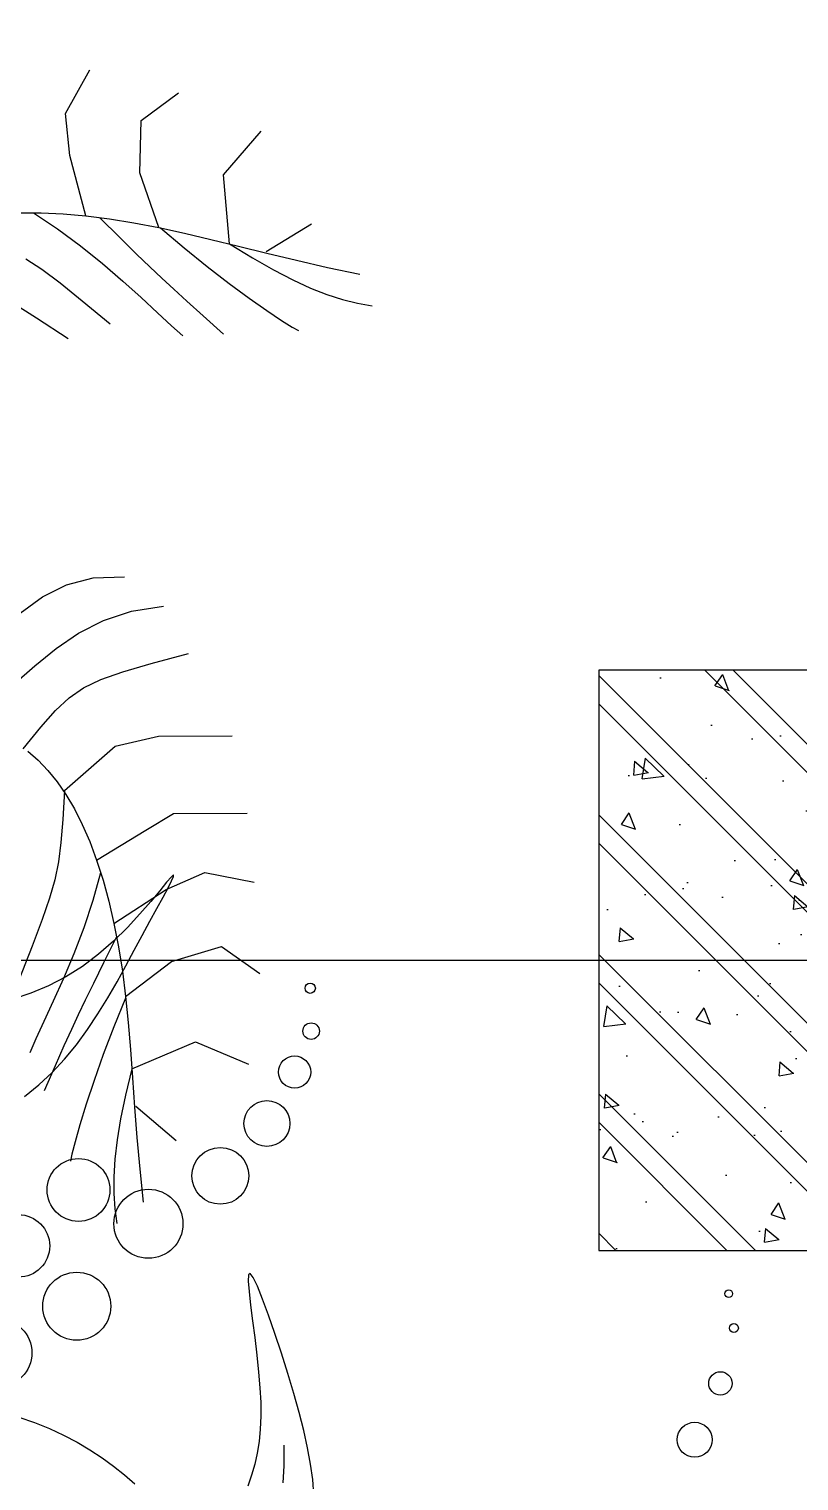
# Model space of a CAD drawing. Header units: millimetres. Extents: x -1030105 to 906887, y -616134 to 1220667.
# Drawn here: x -64531 to -63867, y 523046 to 524297 of the extents above; entities that cross this region are included whole.
import ezdxf
from ezdxf.enums import TextEntityAlignment as Align

# ---------------------------------------------------------------- set-up
doc = ezdxf.new("R2010")
doc.units = ezdxf.units.MM
doc.header["$MEASUREMENT"] = 0
for name, pattern in [('CENTER', [2, 1.25, -0.25, 0.25, -0.25]), ('DASH', [0.35, 0.25, -0.1]), ('DASHED', [0.75, 0.5, -0.25])]:
    doc.linetypes.add(name, pattern=pattern)
for name, color, linetype in [('A-Column', 4, 'Continuous'), ('A-Furniture', 143, 'Continuous'), ('A-Tree', 98, 'Continuous'), ('XR-BC-zColumn$0$LBC - BEACH CLUB - 240809 DG Rev$0$DA-WALL-PATT', 8, 'Continuous')]:
    doc.layers.add(name, color=color, linetype=linetype)
doc.layers.add('A-Wall', color=6, linetype='Continuous', lineweight=9)
doc.styles.add('Arial_Bold', font='arialbd.ttf')

# ---------------------------------------------------------------- blocks, each defined once
blk = doc.blocks.new('FUR')
at = {"layer": 'A-Furniture', "color": 8, "linetype": 'DASH', "lineweight": 9, "ltscale": 1000, "const_width": 50}
blk.add_lwpolyline([(-33574.116996225, 38198.03701352875), (-3.274180926382542e-10, 38211.88251353393), (0, 0), (-7049.126603505938, -1.164153218269348e-10, -0.3011393681377011), (-23981.73349209089, -18888.11748647457), (-49064.43265007329, -18888.11748647457, -0.06124952190979967), (-52473.9447657284, -15923.13210822688), (-52473.9447657284, -15923.13210822688, -0.127607782766149), (-56769.0085550223, -7888.247632739716), (-57047.06649999994, -6235.426486474578, -0.1924218543560013), (-53256.03130311794, 9916.925028712954), (-55726.52506250713, 11649.12232822133, -0.09220963238652186), (-52805.8425345454, 17542.93784715806, -0.09579334497253111), (-54512.04080293298, 23938.01559452759, -0.1077169431674273), (-53957.97341630229, 28268.68321032356, -0.2285839789093287), (-47025.84992466056, 33492.16687116434, 0.2045490622853214), (-42688.61020563537, 36230.61212708103, 0.1311708844373413), (-42047.51066320275, 38025.4441493589, -0.3035398224954187), (-39524.66233420366, 41042.55836063065, -0.3273425619805889)], format="xyb", close=True, dxfattribs=at)
at = {"layer": 'A-Furniture', "color": 8, "linetype": 'DASH', "ltscale": 50}
blk.add_open_spline([(-56447.03599999993, -6097.049467972713), (-55194.80878073322, -4879.432741814177), (-50278.88373038909, -2284.573604768259), (-42421.47772418463, -5454.796933513135), (-32732.45049999998, -11254.02927138517), (-23301.95049999998, -9202.029271385167), (-18023.95049999998, -504.5292713851668), (-16595.45049999998, 8921.470728614833), (-19600.32320915881, 15918.27845925349), (-21321.18391267408, 18705.60147339047), (-21789.72381129679, 19344.96383619693)], degree=3, knots=[32574.7262056019, 32574.7262056019, 32574.7262056019, 32574.7262056019, 37697.74124470179, 48060.13185932349, 55585.25195803288, 69452.98974218499, 76151.42226405158, 84447.8370469563, 94470.7732435007, 98031.73488863441, 98031.73488863441, 98031.73488863441, 98031.73488863441], dxfattribs=at)
blk = doc.blocks.new('CAY8')
at = {"color": 0, "linetype": 'ByBlock'}
for p, q in [((-571.5327550094498, 468.7203795911064), (-562.7692558582912, 484.6604688350799)), ((-552.2378574703671, 471.4762800804256), (-547.8976246270013, 478.7643670731431)), ((-547.8976246270013, 478.7643670731431), (-544.1796821026783, 486.0759427025205)), ((-557.3430427254043, 464.0793322641348), (-552.2378574703671, 471.4762800804256)), ((-589.4304392013855, 438.981980315295), (-596.901643756586, 467.0846054526355)), ((-580.1693130924887, 453.5487077955349), (-571.5327550094498, 468.7203795911064)), ((-563.3558424850034, 456.4411741642343), (-557.3430427254043, 464.0793322641348)), ((-636.5662247324271, 428.6222144886506), (-653.5600759691133, 455.288046018637)), ((-570.4189188410728, 448.4294563211461), (-563.3558424850034, 456.4411741642343)), ((-588.6113022684567, 439.0597984834767), (-580.1693130924887, 453.5487077955349)), ((-578.6749338867648, 439.91182927503), (-570.4189188410728, 448.4294563211461)), ((-596.7910946968968, 425.1679966897154), (-588.6113022684567, 439.0597984834767)), ((-588.2665497140533, 430.7559435653911), (-578.6749338867648, 439.91182927503)), ((-550.8946011830685, 436.0960394694648), (-545.6465846824412, 440.6873438338171)), ((-545.6465846824412, 440.6873438338171), (-542.8466856381183, 443.4409075234453)), ((-599.3364284162217, 420.8294497323895), (-588.2665497140533, 430.7559435653911)), ((-558.3191444899403, 429.9734251750142), (-550.8946011830685, 436.0960394694648)), ((-599.3364284162217, 420.8294497323895), (-636.5662247324271, 428.6222144886506)), ((-604.6410625383996, 411.7876474498207), (-596.7910946968968, 425.1679966897154)), ((-578.611448922833, 414.3599897771364), (-567.6486239530623, 422.6259316961387)), ((-567.6486239530623, 422.6259316961387), (-558.3191444899403, 429.9734251750142)), ((-678.0734329842799, 393.7791403493702), (-686.8762144922639, 417.7835319914611)), ((-612.0935779538177, 398.8330957977905), (-604.6410625383996, 411.7876474498207)), ((-590.9360287491272, 405.4820301638774), (-578.611448922833, 414.3599897771364)), ((-619.0810131028902, 386.2186867695873), (-612.0935779538177, 398.8330957977905)), ((-604.3507727816232, 396.2984836016421), (-590.9360287491272, 405.4820301638774)), ((-565.658511054402, 395.6189895868538), (-552.825896540895, 403.5059459157656)), ((-650.7699329877487, 384.9076954243228), (-678.0734329842799, 393.7791403493702)), ((-618.584090370261, 387.1157808347289), (-604.3507727816232, 396.2984836016421)), ((-575.8167769597767, 389.4095565662665), (-565.658511054402, 395.6189895868538)), ((-619.0810131028902, 386.2186867695873), (-650.7699329877487, 384.9076954243228)), ((-625.5357401460114, 373.8587654003877), (-619.0810131028902, 386.2186867695873)), ((-591.8983295521448, 379.8243970848216), (-584.247710908834, 384.3279310123489)), ((-584.247710908834, 384.3279310123489), (-575.8167769597767, 389.4095565662665)), ((-693.6758989986392, 355.0499669859219), (-712.8890544380174, 374.8854214785479)), ((-608.646687524988, 370.3527407429083), (-599.7156495402796, 375.3492389420953)), ((-599.7156495402796, 375.3492389420953), (-591.8983295521448, 379.8243970848216)), ((-574.4200371001843, 372.099892603519), (-565.3800775115142, 377.4240045546339)), ((-565.3800775115142, 377.4240045546339), (-558.2453030678498, 381.8184804738576)), ((-631.3994141748826, 361.6904038272933), (-625.5357401460114, 373.8587654003877)), ((-619.6384601561858, 364.2851866465226), (-608.646687524988, 370.3527407429083)), ((-584.9695155495629, 365.8816839189694), (-574.4200371001843, 372.099892603519)), ((-636.6508220037485, 349.7415826013257), (-631.3994141748826, 361.6904038272933)), ((-633.6379840854916, 356.5968608122657), (-619.6384601561858, 364.2851866465226)), ((-609.0143638965292, 350.9051335465356), (-596.6328465763345, 358.8049178003585)), ((-596.6328465763345, 358.8049178003585), (-584.9695155495629, 365.8816839189694)), ((-670.9453708972196, 350.6849816298218), (-693.6758989986392, 355.0499669859219)), ((-621.7184012255875, 342.2178704560229), (-609.0143638965292, 350.9051335465356)), ((-636.6508220037485, 349.7415826013257), (-670.9453708972196, 350.6849816298218)), ((-641.2780333780956, 338.0630093762829), (-636.6508220037485, 349.7415826013257)), ((-592.637325719812, 334.3726107004568), (-576.0284738239261, 345.5197232080263)), ((-351.6444381290403, 305.9986172525332), (-340.1534032631444, 344.7551964492395)), ((-645.2691180435413, 326.7053918047186), (-641.2780333780956, 338.0630093762829)), ((-634.3492922808491, 332.7786678285865), (-621.7184012255875, 342.2178704560229)), ((-308.5530443902589, 301.6923264840461), (-297.061983541249, 340.4489056807524)), ((-646.5113707772962, 322.6230649631416), (-634.3492922808491, 332.7786678285865)), ((-605.4811710741324, 325.5350673081357), (-592.637325719812, 334.3726107004568)), ((-421.5420808075341, 311.3281378751144), (-419.1543394197997, 328.9654699182738)), ((-391.0259884409297, 313.6002125650575), (-390.4267262721751, 334.7071972291542)), ((-272.6435279554989, 308.8694714781032), (-259.7160812525308, 333.2717606866954)), ((-648.6121457452446, 315.7194375404306), (-645.2691180435413, 326.7053918047186)), ((-615.4958268877363, 318.1715601385531), (-605.4811710741324, 325.5350673081357)), ((-590.7774758424621, 307.6114331433655), (-574.9392801734193, 321.0010172600687)), ((-230.9884681044477, 305.9986172525332), (-210.8791440974583, 321.7883249242168)), ((-623.6171101610798, 311.4465562997229), (-615.4958268877363, 318.1715601385531)), ((-445.2294315263698, 296.5734653264026), (-440.7000492807474, 313.1757622465902)), ((-421.0964048802834, 295.1873359887049), (-421.5420808075341, 311.3281378751144)), ((-391.1564333499318, 297.2719065580695), (-391.0259884409297, 313.6002125650575)), ((-603.0118213109217, 297.091323415867), (-590.7774758424621, 307.6114331433655)), ((-353.0808239829985, 281.5963091846588), (-351.6444381290403, 305.9986172525332)), ((-269.7707562475825, 285.9025999530804), (-272.6435279554989, 308.8694714781032)), ((-230.9884681044477, 277.2900184166301), (-230.9884681044477, 305.9986172525332)), ((-445.7526216636088, 281.3424042414572), (-445.2294315263698, 296.5734653264026)), ((-418.3587613015388, 280.162064025355), (-421.0964048802834, 295.1873359887049)), ((-390.5339887516147, 284.5272948365182), (-391.1564333499318, 297.2719065580695)), ((-304.2438868283843, 284.4671634106871), (-308.5530443902589, 301.6923264840461)), ((-185.02430265775, 277.2900184166301), (-164.9149786507605, 301.6923264840461)), ((-275.45694403177, 291.7767229568726), (-276.2150402083917, 291.9934766523456)), ((-276.2150402083917, 291.9934766523456), (-275.565391181115, 290.5095494208235)), ((-275.565391181115, 290.5095494208235), (-273.4423022445098, 287.1957228446499)), ((-273.4350054093502, 290.0593684473224), (-275.45694403177, 291.7767229568726)), ((-273.4423022445098, 287.1957228446499), (-270.0929109040862, 282.2062252904234)), ((-270.2931270996905, 287.0414932372678), (-273.4350054093502, 290.0593684473224)), ((-266.175211861153, 282.923177440347), (-270.2931270996905, 287.0414932372678)), ((-443.0837772757277, 266.8528885294163), (-445.7526216636088, 281.3424042414572)), ((-413.8705997349225, 265.8713217517015), (-418.3587613015388, 280.162064025355)), ((-388.8745823986083, 274.171393028797), (-390.5339887516147, 284.5272948365182)), ((-337.8384492674795, 247.9505052750046), (-353.0808239829985, 281.5963091846588)), ((-296.1236186878577, 253.8574933017753), (-304.2438868283843, 284.4671634106871)), ((-270.0929109040862, 282.2062252904234), (-265.8425627180895, 275.7661468222304)), ((-260.0703836181037, 252.9950194222129), (-269.7707562475825, 285.9025999530804)), ((-261.2251624515102, 277.9045011694125), (-266.175211861153, 282.923177440347)), ((-385.8941420438041, 265.0092167622515), (-388.8745823986083, 274.171393028797)), ((-265.8425627180895, 275.7661468222304), (-261.0166032459438, 268.1005775022586)), ((-255.5868816293205, 272.1855445386263), (-261.2251624515102, 277.9045011694125)), ((-249.4042721525529, 265.966387661103), (-255.5868816293205, 272.1855445386263)), ((-219.9492264649725, 247.5571832707883), (-230.9884681044477, 277.2900184166301)), ((-180.9310226004291, 239.474281286648), (-185.02430265775, 277.2900184166301)), ((-46.71711464213695, 271.2537488633479), (-52.02395984573923, 270.4064797614428)), ((-39.14426508454744, 271.9860592955974), (-46.71711464213695, 271.2537488633479)), ((-29.80001569015985, 272.5928805798048), (-39.14426508454744, 271.9860592955974)), ((-19.17897097616333, 273.063682238304), (-29.80001569015985, 272.5928805798048)), ((-7.775735458961208, 273.3879337932322), (-19.17897097616333, 273.063682238304)), ((3.915086343864459, 273.5551047661374), (-7.775735458961208, 273.3879337932322)), ((15.39888991597581, 273.5546646793537), (3.915086343864459, 273.5551047661374)), ((26.27171896149412, 273.3701961963689), (15.39888991597581, 273.5546646793537)), ((36.49221007253254, 272.9617345456809), (26.27171896149412, 273.3701961963689)), ((46.10964806290758, 272.2834280975312), (36.49221007253254, 272.9617345456809)), ((55.17331774532249, 271.2894252227507), (46.10964806290758, 272.2834280975312)), ((63.73250393392118, 269.9338742911223), (55.17331774532249, 271.2894252227507)), ((-438.0370559442217, 252.4752277267635), (-443.0837772757277, 266.8528885294163)), ((-408.1733698438602, 251.9341089335303), (-413.8705997349225, 265.8713217517015)), ((-381.3085954391117, 255.8457816656028), (-385.8941420438041, 265.0092167622515)), ((-261.0166032459438, 268.1005775022586), (-255.940378045043, 259.4346073942015)), ((-242.8191512641624, 259.4148060442985), (-249.4042721525529, 265.966387661103)), ((-52.02395984573923, 270.4064797614428), (-54.57019617895094, 269.4547824678757)), ((-54.57019617895094, 269.4547824678757), (-54.02760572200168, 268.4074141167748)), ((-54.02760572200168, 268.4074141167748), (-50.73351694807025, 267.2660384696883)), ((-50.73351694807025, 267.2660384696883), (-45.19164492716482, 266.0305459429892)), ((-45.19164492716482, 266.0305459429892), (-37.90570473053776, 264.7008269544258)), ((-37.90570473053776, 264.7008269544258), (-29.37941142806631, 263.2767719212225)), ((-29.37941142806631, 263.2767719212225), (-20.11648009087185, 261.7582712602107)), ((71.83649144186529, 268.1709236730185), (63.73250393392118, 269.9338742911223)), ((-374.8338703377503, 245.4861033667858), (-381.3085954391117, 255.8457816656028)), ((-255.940378045043, 259.4346073942015), (-250.9392326744182, 249.9933265614909)), ((-235.9649941446241, 252.569356772643), (-242.8191512641624, 259.4148060442985)), ((-20.11648009087185, 261.7582712602107), (-10.62062578915902, 260.1452153895316)), ((-10.62062578915902, 260.1452153895316), (-1.3955635933944, 258.4374947255583)), ((-1.3955635933944, 258.4374947255583), (7.151859706931646, 256.6293504591904)), ((7.151859706931646, 256.6293504591904), (15.00227044485837, 254.6924268735402)), ((51.87581483966096, 257.0350434051888), (41.09169775364899, 260.3470473348807)), ((60.76757117804118, 253.8590605373265), (51.87581483966096, 257.0350434051888)), ((-401.8085212915812, 237.9694253371508), (-408.1733698438602, 251.9341089335303)), ((-343.5687643356123, 245.4265780708174), (-335.493485770201, 248.06948014915)), ((-337.8384492674795, 247.9505052750046), (-322.8641005922091, 242.4002200870182)), ((-335.493485770201, 248.06948014915), (-326.7260404698445, 250.2454791255386)), ((-326.7260404698445, 250.2454791255386), (-317.2173999558927, 251.9394438896943)), ((-317.2173999558927, 251.9394438896943), (-306.9992885301599, 253.1448896754246)), ((-306.9992885301599, 253.1448896754246), (-296.1236186878577, 253.8574933017753)), ((-296.1236186878577, 253.8574933017753), (-284.6423029247217, 254.0729315885128)), ((-288.9087036753826, 253.9928757754769), (-275.4918624506372, 245.5643056430799)), ((-284.6423029247217, 254.0729315885128), (-272.6072537363561, 253.7868813553378)), ((-272.6072537363561, 253.7868813553378), (-260.0703836181037, 252.9950194222129)), ((-260.0703836181037, 252.9950194222129), (-247.0836050655689, 251.6930226083805)), ((-252.6196084867534, 252.2480377560005), (-240.9814852950494, 241.3095226391324)), ((-250.9392326744182, 249.9933265614909), (-246.3385126922494, 240.0018250665762)), ((-247.0836050655689, 251.6930226083805), (-233.6988305749455, 249.8765677337378)), ((-228.9731904581549, 245.4362923239914), (-235.9649941446241, 252.569356772643)), ((-233.6988305749455, 249.8765677337378), (-219.9492264649725, 247.5571832707883)), ((-219.9492264649725, 247.5571832707883), (-205.7929743512486, 244.8098043039008)), ((-218.9424817393719, 247.3617989796421), (-205.8108754148689, 236.6627207476431)), ((-160.6058210888859, 235.6625661346134), (-136.1873655026775, 251.4522926655791)), ((15.00227044485837, 254.6924268735402), (22.23316323518702, 252.5927190258535)), ((22.23316323518702, 252.5927190258535), (28.92203269271886, 250.296221972787)), ((28.92203269271886, 250.296221972787), (35.14637343153481, 247.7689307707351)), ((35.14637343153481, 247.7689307707351), (40.98368006637065, 244.9768404768129)), ((-366.1858944916949, 232.7351974941284), (-374.8338703377503, 245.4861033667858)), ((-357.9196879496576, 238.8092353924603), (-351.0210928378638, 242.3340655863303)), ((-351.0210928378638, 242.3340655863303), (-343.5687643356123, 245.4265780708174)), ((-322.8641005922091, 242.4002200870182), (-311.0327043052803, 237.7738229602128)), ((-275.4918624506372, 245.5643056430799), (-262.6114872929738, 236.4684884238177)), ((-246.3385126922494, 240.0018250665762), (-242.4635636572402, 229.6851929732165)), ((-240.9814852950494, 241.3095226391324), (-231.8142538924858, 232.7307029825552)), ((-221.9751298696265, 238.0218651765917), (-228.9731904581549, 245.4362923239914)), ((-205.7929743512486, 244.8098043039008), (-191.1695096730964, 241.725217570247)), ((-191.1695096730964, 241.725217570247), (-176.0182678697729, 238.3942098074567)), ((-180.9310226004291, 239.474281286648), (-168.0695853121852, 232.013656301724)), ((40.98368006637065, 244.9768404768129), (46.5114472117657, 241.8859461474149)), ((46.5114472117657, 241.8859461474149), (51.8071694825212, 238.4622428392631)), ((-364.3337663431721, 234.8693801853242), (-357.9196879496576, 238.8092353924603)), ((-311.0327043052803, 237.7738229602128), (-301.2604380493412, 233.4394929006539)), ((-301.2604380493412, 233.4394929006539), (-292.4634794650101, 228.7654089153893)), ((-262.6114872929738, 236.4684884238177), (-250.4236456903, 227.0707428679107)), ((-231.8142538924858, 232.7307029825552), (-224.3024592071142, 225.7807839658217)), ((-215.1022020440414, 230.3323278085609), (-221.9751298696265, 238.0218651765917)), ((-205.8108754148689, 236.6627207476431), (-192.9314197323383, 226.742412977308)), ((-176.0182678697729, 238.3942098074567), (-160.2786843797494, 234.9075677534875)), ((-168.0695853121852, 232.013656301724), (-156.3978482512011, 225.7208118497165)), ((-160.2786843797494, 234.9075677534875), (-143.8901946426759, 231.3560781446595)), ((-143.8901946426759, 231.3560781446595), (-126.7922340978093, 227.8305277189302)), ((51.8071694825212, 238.4622428392631), (56.93608432047222, 234.6826035354261)), ((-292.4634794650101, 228.7654089153893), (-283.5580061944765, 223.1197500113358)), ((-250.4236456903, 227.0707428679107), (-239.084405130392, 217.7363877253829)), ((-242.4635636572402, 229.6851929732165), (-239.5677797067747, 219.2414261919348)), ((-224.3024592071142, 225.7807839658217), (-217.6306461669865, 219.7289707697291)), ((-208.4857966457475, 222.3739326986051), (-215.1022020440414, 230.3323278085609)), ((-192.9314197323383, 226.742412977308), (-180.6794737762229, 217.7644814190007)), ((-156.3978482512011, 225.7208118497165), (-145.7458545903773, 220.5009664513509)), ((-126.7922340978093, 227.8305277189302), (-108.9242381845379, 224.421703213864)), ((-283.5580061944765, 223.1197500113358), (-273.4601958785552, 215.8706951949516)), ((-273.4601958785552, 215.8706951949516), (-261.0862261596321, 206.3864234732191)), ((-239.5677797067747, 219.2414261919348), (-237.616749291321, 208.7601440256785)), ((-239.084405130392, 217.7363877253829), (-228.7498331006991, 208.8307417467167)), ((-217.6306461669865, 219.7289707697291), (-210.9833597006782, 213.8444685738305)), ((-202.2573033394201, 214.1529323244486), (-208.4857966457475, 222.3739326986051)), ((-180.6794737762229, 217.7644814190007), (-169.4303966288699, 209.8925318219717)), ((-145.7458545903773, 220.5009664513509), (-135.9436475026141, 216.259338625061)), ((-135.9436475026141, 216.259338625061), (-126.8212701596331, 212.9011468912449)), ((-237.616749291321, 208.7601440256785), (-236.5041094411408, 198.3038716249448)), ((-228.7498331006991, 208.8307417467167), (-219.5759970891286, 200.7191236816088)), ((-210.9833597006782, 213.8444685738305), (-203.5451447357173, 207.3964825583989)), ((-203.5451447357173, 207.3964825583989), (-194.5005462004174, 199.6542179035769)), ((-196.5481117894724, 205.6755791647975), (-202.2573033394201, 214.1529323244486)), ((-169.4303966288699, 209.8925318219717), (-159.5595473745907, 203.290169935799)), ((-126.8212701596331, 212.9011468912449), (-118.2087657349894, 210.3316097692532)), ((-118.2087657349894, 210.3316097692532), (-109.936177400994, 208.4559457785017)), ((-109.936177400994, 208.4559457785017), (-101.8335483302853, 207.1793734387993)), ((-261.0862261596321, 206.3864234732191), (-245.3522746787185, 194.0351138525966)), ((-219.5759970891286, 200.7191236816088), (-211.7189645826711, 193.766852280869)), ((-191.4677133838977, 196.9470836177225), (-196.5481117894724, 205.6755791647975)), ((-194.5005462004174, 199.6542179035769), (-183.0341090234851, 189.8868797891791)), ((-159.5595473745907, 203.290169935799), (-151.4422850958636, 198.1210015104534)), ((-236.5041094411408, 198.3038716249448), (-236.1234971868234, 187.9351341406236)), ((-211.7189645826711, 193.766852280869), (-205.3348030698889, 188.3392462946522)), ((-187.0380063996399, 187.9684877633354), (-191.4677133838977, 196.9470836177225)), ((-151.4422850958636, 198.1210015104534), (-145.4539688762798, 194.5486322947272)), ((-145.4539688762798, 194.5486322947272), (-141.9699577989722, 192.7366680390496)), ((-183.2589908366335, 178.7397916012433), (-187.0380063996399, 187.9684877633354)), ((31.51191658297648, 171.6942589806658), (37.85928394853727, 175.7052405252198)), ((25.22085915357638, 167.326884593569), (31.51191658297648, 171.6942589806658)), ((12.88275347626222, 157.4479274056957), (19.00488150370256, 162.5843598923839)), ((19.00488150370256, 162.5843598923839), (25.22085915357638, 167.326884593569)), ((0.9951256633230514, 145.9183091902178), (6.873244915144824, 151.8988296624175)), ((6.873244915144824, 151.8988296624175), (12.88275347626222, 157.4479274056957)), ((-4.725534987095671, 139.4886505917038), (0.9951256633230514, 145.9183091902178)), ((-10.23346995126303, 132.5963067634748), (-4.725534987095671, 139.4886505917038)), ((-15.46611269539244, 125.2287726747109), (-10.23346995126303, 132.5963067634748))]:
    blk.add_line(p, q, dxfattribs=at)
for centre, radius in [((31.48148599150772, 518.0783178529473), 2.131378200259296), ((50.36470363338049, 515.3824966244883), 2.431098301469456), ((77.3407325483222, 499.5445846276652), 6.40257541686573), ((102.9679639149708, 477.1356083871815), 9.60384426601566), ((-195.128272702952, 346.0487209166113), 2.81873166861981), ((-172.4258827462818, 339.7466843330785), 4.545372486394402), ((-153.5072244487073, 324.6217852167556), 8.822843673474523), ((-130.8048344920371, 301.93442711227), 12.60709149153757), ((-110.6249409691791, 269.1638217898453), 15.59099735597442), ((-96.75127553968741, 223.7891244401562), 18.94813183971715), ((-125.5393248780292, 192.3368960959069), 17.24927962176853), ((-64.67465038265618, 173.1292075637557), 18.66978943225168), ((-105.5799740842103, 151.945839492686), 17.14734747035369), ((-52.60773085163055, 124.2168672088392), 18.73870680104093)]:
    blk.add_circle(centre, radius, dxfattribs=at)
blk = doc.blocks.new('CÂY')
at = {"layer": 'A-Tree', "color": 8, "ltscale": 10, "xscale": 1.569782766103745, "yscale": 1.569782766103745, "zscale": 1.569782766103745, "rotation": 286.6775694385078}
blk.add_blockref('CAY8', (24472.5934825234, 13910.09876668046), dxfattribs=at)
blk = doc.blocks.new('BỐ TRÍ LAY OUT')
at = {"layer": 'A-Furniture', "color": 3}
for name, p in [('CÂY', (4286.75486311756, 4469.288343299762)), ('FUR', (48783.7433631176, 18654.71482977469))]:
    blk.add_blockref(name, p, dxfattribs=at)
blk = doc.blocks.new('*U1486')
at = {"color": 8, "linetype": 'CENTER', "ltscale": 500}
blk.add_line((-6392.643045294039, 7811.817619178139), (-6055.4829418041, 7811.817619178139), dxfattribs=at)
at = {"style": 'Arial_Bold'}
blk.add_attdef('TRUC', text='', height=2.5, dxfattribs=at).set_placement((-6401.947800032925, 7811.817619178007), align=Align.MIDDLE_CENTER)
blk = doc.blocks.new('TRỤC')
at = {"color": 0, "xscale": 199.9999999999901, "yscale": 199.9999999999901, "zscale": 199.9999999999901}
blk.add_blockref('*U1486', (1270336.330398384, -1543463.342826672), dxfattribs=at)
blk = doc.blocks.new('TƯỜNG KIẾN TRÚC')
at = {"color": 0}
blk.add_lwpolyline([(-13294.01219395082, -50511.75035433727, -0.1397144583914037), (-24013.86282954691, -56850.0000000085), (-48987.58682558779, -56850.0000000085, -0.06138251912509887), (-52398.07671257597, -53852.08069896745), (-52584.85669842665, -54018.25300979486, 0.06241445948924393), (-49064.43265007297, -57100.0000000085), (-23981.7334920906, -57100.0000000085, 0.3011393681377033), (-7049.126603505574, -38211.88251353404), (-6893.192537510069, -38213.82016939961), (-6893.192537510069, -37813.82016939961), (-7246.300757430959, -37813.82016939961, -0.1564090942355579), (-13156.98335990403, -50366.06619716075)], format="xyb", close=True, dxfattribs=at)
blk = doc.blocks.new('KIẾN TRÚC')
h = blk.add_hatch(color=9)
h.dxf.hatch_style = 1
edge = h.paths.add_edge_path(flags=16)
edge.add_line((62281.95049999998, 27412.02927138517), (55232.82389649404, 27412.02927138505))
edge.add_arc((32545.50878812408, 30716.66293956665), 22926.72829924391, 284.53695158247865, 351.7125813344091, ccw=False)
edge.add_line((38300.21700792988, 8523.911784915952), (13217.51784992669, 8523.911784910597))
edge.add_arc((23753.10182550838, 24110.84943410289), 18813.58963585476, 227.7677182561868, 235.9442986410003, ccw=False)
edge.add_arc((7788.819823088517, 12733.3910908635), 4187.039666959467, 236.0590124962323, 322.4360737019827, ccw=False)
edge.add_arc((13873.5970987339, 18503.25729619298), 12505.26566685072, 190.8327360748526, 227.6605687844487, ccw=False)
edge.add_arc((25477.52443721271, 20792.18331255531), 24332.69085544715, 180.6832153365221, 190.991126688788, ccw=False)
edge.add_arc((3282.93561756362, 20557.21277457592), 2137.084471138149, 101.08076224722828, 181.479400931386, ccw=False)
edge.add_line((2872.204064266523, 22654.45611475036), (4986.06665855035, 23013.11448664329))
edge.add_arc((28039.69241930227, 24288.4119512235), 23088.87273861522, 153.2014320220877, 183.1663029992741, ccw=False)
edge.add_arc((10232.26976538847, 40544.64471371844), 6483.106001901682, 182.8401094538115, 244.3962742115525, ccw=False)
edge.add_arc((-6425.00274742386, 39970.86676714511), 10185.26120742048, 1.420812516492314, 26.70695635716553)
edge.add_arc((10590.58143904217, 49414.25633883046), 9292.69259551461, 144.7133172211654, 211.5754885360199, ccw=False)
edge.add_arc((-12326.15115191392, 64090.21360378864), 17935.64217367859, 328.7375359512051, 356.1899532233969)
edge.add_arc((16735.32676788772, 62308.59922571364), 11181.04393981935, 84.1243873636841, 176.9761863570094, ccw=False)
edge.add_arc((20708.98128665387, 99752.52490135818), 26473.21942281876, 263.8653720447036, 288.4869561324928)
edge.add_arc((35667.35201082098, 54479.70646712999), 21207.13938727637, 73.35106851793267, 108.03023985438841, ccw=False)
edge.add_arc((44765.46109434243, 84516.17499720305), 10177.42256554817, 252.7258710955127, 285.7130125077479)
edge.add_arc((49658.99676799333, 68415.98596348311), 6655.601145545619, 49.49953772748103, 108.7311152981473, ccw=False)
edge.add_arc((48035.04809900769, 66009.84854850778), 9545.540963997893, -2.328829575281418, 51.46764420018991, ccw=False)
edge.add_line((57572.70516659174, 65621.96975748474), (49483.50000000001, 65623.9117849106))
edge.add_line((49483.50000000001, 65623.9117849106), (62281.95049999965, 65623.9117849191))
edge.add_line((62281.95049999965, 65623.9117849191), (62281.95049999998, 27412.02927138517))
h.paths.add_polyline_path([(0, 77895.5), (64428.50000000001, 77895.5), (64428.50000000001, -0.577250000089407), (-1.792749999687658, 0.577250000089407)])
at = {"color": 3}
blk.add_blockref('TRỤC', (5188.757962470409, 8718.304113260703), dxfattribs=at)
at = {"layer": 'A-Wall'}
blk.add_blockref('TƯỜNG KIẾN TRÚC', (62285.79396247002, 65615.61311326921), dxfattribs=at)
blk = doc.blocks.new('*U1464')
at = {"layer": 'XR-BC-zColumn$0$LBC - BEACH CLUB - 240809 DG Rev$0$DA-WALL-PATT'}
h = blk.add_hatch(dxfattribs=at)
h.set_pattern_fill('1BT-01', color=256, scale=20, pattern_type=2)
h.set_pattern_definition([(49.99999999999999, (0, 0), (143.4520365201507, -12.55042699651902), [15, -165]), (355, (0, 0), (-27.7502667226, 150.4384267400024), [12, -132]), (100.4514, (11.954336, -1.045868), (115.7018763428043, 137.8879084121907), [12.748038, -140.2284224]), (46.18420000000001, (0, 40), (213.4482097251289, -33.10380286580362), [22.5, -247.5]), (96.6356, (17.787349, 37.2413386), (186.9325411097407, 194.8235741800883), [19.1220576, -210.3426]), (351.1842, (0, 40), (186.9323890267254, 194.8237201850649), [18, -198]), (21, (20, 30), (119.3814104236923, -80.52377813306776), [15, -165]), (326.0000000000001, (20, 30), (48.66306638431634, 145.0300090093706), [12, -132]), (71.4514, (29.9484466, 23.2896788), (168.044525716298, 64.50609934199048), [12.748038, -140.2284224]), (37.50000000000001, (0, 0), (2.431971063458134, 66.5787707662623), [0, -130.4, 0, -134, 0, -132.5]), (7.499999999999999, (0, 0), (52.61390748842972, 78.88234237647205), [0, -76.39999999999999, 0, -127.4, 0, -50.5]), (327.5, (-44.6, 0), (106.7644872344818, -4.510974346875951), [0, -50, 0, -156, 0, -207]), (317.5, (-64.6, 0), (116.6372338684772, 20.02099646646354), [0, -65, 0, -103.6, 0, -147]), (45, (0, 0), (-60.10407640085654, 60.10407640085654), []), (45, (0, 24.5), (-60.10407640085654, 60.10407640085654), [])])
h.paths.add_polyline_path([(6.123233995736766e-15, 0), (500, 0), (500, 500), (6.123233995736766e-15, 500)])
at = {"color": 0}
blk.add_lwpolyline([(6.123233995736766e-15, 0), (500, 0), (500, 500), (6.123233995736766e-15, 500)], close=True, dxfattribs=at).dxf.unprotected_set("ltscale", 0)
blk = doc.blocks.new('cot tang tren')
at = {"rotation": 270}
blk.add_blockref('*U1464', (48135.64388659596, 75717.95467651635), dxfattribs=at)

msp = doc.modelspace()

# ---------------------------------------------------------------- linework, layer by layer
at = {"color": 1, "linetype": 'DASHED', "ltscale": 1000, "const_width": 50}
msp.add_lwpolyline([(-95670.36382637039, 506057.7127576224, -0.1976179126471055), (-98776.4909959755, 504407.8530505756, -0.1933850795687879), (-101327.4665850348, 505136.2682151492, -0.1620892894414481), (-105187.3251048478, 512029.4862030041, -0.0450071005246337), (-105631.9365025142, 516378.5384931223, -0.3659412979444954), (-103906.2959357335, 518530.9561147504), (-101743.9030274843, 518897.8486090698, -0.1357393945070406), (-99338.88206733699, 530570.340333024, -0.2750178852905023), (-103021.3730096331, 536099.9135275302, 0.1107814983251507), (-104104.8374997806, 540424.9028483479, -0.3003100923854334), (-103773.2822078853, 550658.8466900261, 0.1203599662960986), (-101208.6497629923, 558774.9105705839, -0.4288681078624456), (-88898.57935298752, 569307.4033231586, 0.107847157214301), (-77675.15854412533, 570521.9329957211, -0.1524819869208155), (-65035.16077594279, 570674.3053047663, 0.1449358142641596), (-59256.79872041271, 570595.5800135372, -0.2643588036035894), (-52796.99522499467, 569353.4099046133, -0.2237263001650759), (-49205.79483340826, 561498.4697574847), (-44496.54950000049, 561500.4117849191), (-44496.54950000002, 523288.5292713851), (-51545.67610350606, 523288.5292713851, -0.3011393681377011), (-68478.28299209109, 504400.4117849106), (-93560.98215007345, 504400.4117849106, -0.03627546227429911), (-95670.36382637039, 506057.7127576224)], format="xyb", dxfattribs=at)
msp.add_lwpolyline([(-78070.66649622499, 561486.5662849139), (-44496.54950000049, 561500.4117849191), (-44496.54950000002, 523288.5292713852), (-51545.67610350606, 523288.5292713851, -0.3011393681377011), (-68478.28299209109, 504400.4117849106), (-93560.98215007345, 504400.4117849106, -0.06124952190979967), (-96970.49426572846, 507365.3971631583), (-95985.65071073879, 508253.6354169543, -0.1789094553322439), (-99393.28219433251, 517053.1027849106), (-101543.616, 517053.1027849106, -0.1924218543560013), (-97752.580803118, 533205.4543000981), (-100223.0745625073, 534937.6515996065, -0.09220963238652186), (-97302.3920345456, 540831.4671185432, -0.09579334497253111), (-99008.59030293307, 547226.5448659128, -0.1077169431674273), (-98454.52291630238, 551557.2124817087, -0.2285839789093287), (-91522.39942466054, 556780.6961425495, 0.2045490622853214), (-87185.15970563545, 559519.1413984662, 0.1311708844373413), (-86544.06016320275, 561313.9734207441, -0.3035398224954187), (-84021.21183420374, 564331.0876320158, -0.3273425619805889)], format="xyb", close=True, dxfattribs=at)

# ---------------------------------------------------------------- block references
at = {"color": 3}
for name, p in [('KIẾN TRÚC', (-106778.5, 495876.5)), ('BỐ TRÍ LAY OUT', (-93480.29286311776, 504642.1131132607))]:
    msp.add_blockref(name, p, dxfattribs=at)
at = {"layer": 'A-Column'}
msp.add_blockref('cot tang tren', (-112175.3889829109, 448026.8494373155), dxfattribs=at)

doc.saveas('drawing.dxf')
